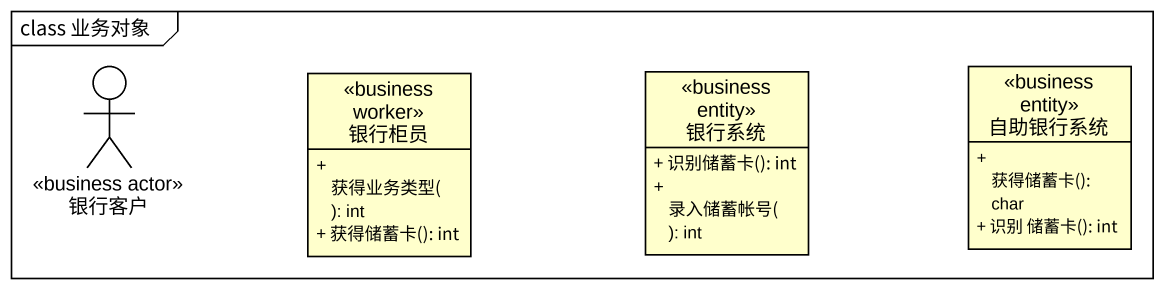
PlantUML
@startuml
mainframe class 业务对象
allowmixing
hide circle
hide empty members
skinparam classAttributeIconSize 0
actor 银行客户 <<business actor>>
class 银行柜员 <<business worker>> {
  + 获得业务类型(): int
  + 获得储蓄卡(): int
}
class 银行系统 <<business entity>> {
  + 识别储蓄卡(): int
  + 录入储蓄帐号(): int
}
class 自助银行系统 <<business entity>> {
  + 获得储蓄卡(): char
  + 识别 储蓄卡(): int
}
@enduml
